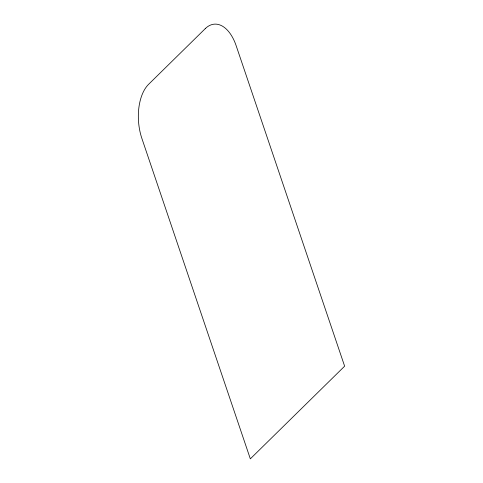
<?xml version="1.0" encoding="UTF-8"?>
<svg xmlns="http://www.w3.org/2000/svg" width="483" height="483" viewBox="0 0 483 483"><rect width="100%" height="100%" fill="white"/><g stroke="black" fill="none" stroke-linecap="round" stroke-linejoin="round"><path stroke-width="0.72" d="M205.251 28.648L148.673 84.247A40.21 22.254 85.9 0 0 141.863 138.386L250.333 458.85L344.633 366.18L236.163 45.722A40.21 22.254 85.9 0 0 205.251 28.648"/></g></svg>
